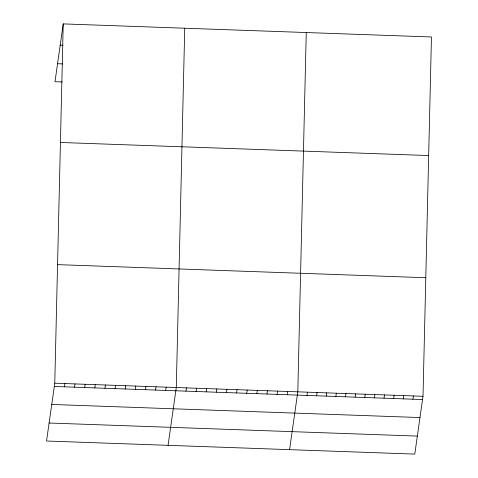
<?xml version="1.0" encoding="UTF-8"?>
<svg xmlns="http://www.w3.org/2000/svg" width="478" height="478" viewBox="0 0 478 478"><rect width="100%" height="100%" fill="white"/><g stroke="black" fill="none" stroke-linecap="round" stroke-linejoin="round"><path stroke-width="0.72" d="M54.773 383.201L63.221 23.9L431.455 36.985L423.006 396.286L414.779 454.1L46.545 441.015L54.773 383.201L423.006 396.286M184.735 28.22L176.292 387.521L168.065 445.335M306.255 32.534L297.806 391.841L289.578 449.649M63.221 23.9L54.994 81.714L62.224 81.971M64.44 386.822L64.9 383.565M74.562 387.18L75.028 383.924M84.69 387.539L85.156 384.282M94.817 387.897L95.283 384.641M104.945 388.261L105.405 384.999M115.073 388.62L115.533 385.364M125.194 388.978L125.66 385.722M135.322 389.337L135.788 386.081M145.449 389.695L145.91 386.439M155.577 390.06L156.037 386.804M165.699 390.418L166.165 387.162M185.954 391.135L186.42 387.879M196.082 391.5L196.542 388.244M206.209 391.858L206.669 388.602M216.331 392.217L216.797 388.961M226.458 392.575L226.925 389.319M236.586 392.94L237.052 389.678M246.714 393.298L247.174 390.042M256.841 393.657L257.301 390.401M266.963 394.015L267.429 390.759M277.091 394.374L277.557 391.118M287.218 394.738L287.684 391.482M306.978 395.437L307.438 392.181M316.603 395.778L317.069 392.522M326.235 396.125L326.701 392.868M335.867 396.465L336.333 393.209M345.498 396.806L345.964 393.549M355.13 397.152L355.59 393.89M364.762 397.493L365.222 394.236M374.388 397.833L374.854 394.577M384.019 398.174L384.485 394.918M393.651 398.521L394.117 395.264M403.283 398.861L403.749 395.605M412.914 399.202L413.374 395.945M60.192 45.159L63.09 45.261M57.557 63.711L62.618 63.891M60.431 142.468L428.664 155.553M57.563 264.633L425.796 277.718M54.313 386.457L422.546 399.548M51.749 404.46L419.983 417.551M49.109 423.012L417.342 436.097"/></g></svg>
